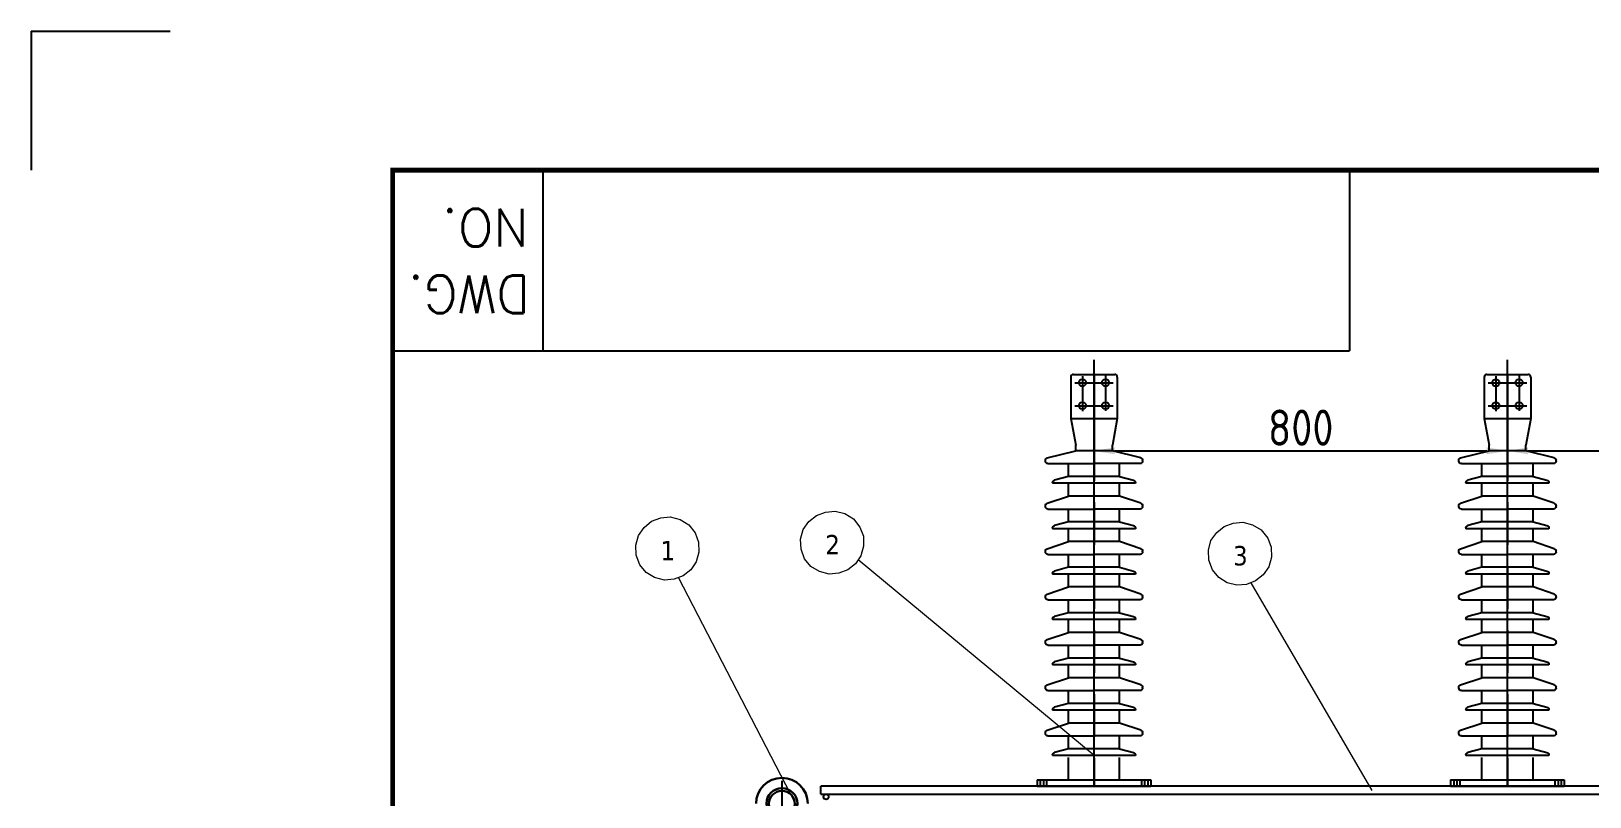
# Model space of a CAD drawing. Header units: millimetres. Extents: x 170753 to 421125, y -418833 to -179812.
# Drawn here: x 170753 to 173769, y -181295 to -179812 of the extents above; entities that cross this region are included whole.
import ezdxf

# ---------------------------------------------------------------- set-up
doc = ezdxf.new("R2010")
doc.units = ezdxf.units.MM
doc.header["$LTSCALE"] = 13
for name, pattern in [('CENTER', [50.8, 31.75, -6.35, 6.35, -6.35]), ('CENTERX2', [101.6, 63.5, -12.7, 12.7, -12.7]), ('HIDDEN', [9.525, 6.35, -3.175])]:
    doc.linetypes.add(name, pattern=pattern)
doc.layers.get('0').update_dxf_attribs({"color": 1, "linetype": 'CENTER'})
for name, color, linetype in [('1', 4, 'Continuous'), ('2', 3, 'Continuous'), ('4', 2, 'HIDDEN')]:
    doc.layers.add(name, color=color, linetype=linetype)
doc.layers.add('paper', color=254, linetype='Continuous', plot=False)
doc.layers.add('标注、文本', color=3, linetype='Continuous', lineweight=25)
doc.layers.add('铁心', color=3, linetype='Continuous', lineweight=0)
doc.styles.add('ROMANS', font='romans.shx', dxfattribs={"bigfont": 'whgtxt.shx'})
doc.styles.get("Standard").update_dxf_attribs({"font": 'gbenor.shx', "bigfont": 'gbcbig.shx'})
doc.styles.add('Tahoma_txtstyle_37.59_0_0', font='tahoma.ttf')
doc.dimstyles.new('1-15', dxfattribs={"dimscale": 20, "dimtxt": 3.5, "dimasz": 2, "dimexe": 1.5, "dimexo": 0.5, "dimgap": 0.5, "dimtad": 1, "dimtoh": 1, "dimdec": 1, "dimdsep": 46, "dimtxsty": 'Standard', "dimcen": 2.5, "dimclrd": 3, "dimclre": 3, "dimclrt": 3, "dimadec": 0, "dimazin": 2, "dimtfac": 1, "dimtdec": 1, "dimtmove": 0, "dimatfit": 2, "dimfxl": 1, "dimarcsym": 0})

# ---------------------------------------------------------------- blocks, each defined once
blk = doc.blocks.new('*D637')
at = {"layer": 'Defpoints', "color": 0, "transparency": 16777216}
for p in [(172809.5, -180476.5), (173609.5, -180476.5), (173609.5, -180624.6)]:
    blk.add_point(p, dxfattribs=at)
at = {"layer": '标注、文本', "color": 3, "lineweight": -2, "transparency": 16777216}
for p, q in [((172809.5, -180486.5), (172809.5, -180654.6)), ((173609.5, -180486.5), (173609.5, -180654.6)), ((172849.5, -180624.6), (173569.5, -180624.6))]:
    blk.add_line(p, q, dxfattribs=at)
at = {"layer": '标注、文本', "color": 3, "transparency": 16777216}
for points in [[(172849.5, -180617.9), (172849.5, -180631.2), (172809.5, -180624.6)], [(173569.5, -180617.9), (173569.5, -180631.2), (173609.5, -180624.6)]]:
    blk.add_solid(points, dxfattribs=at)
at = {"layer": '标注、文本', "color": 3, "transparency": 16777216, "insert": (173209.5, -180579.6), "char_height": 70, "attachment_point": 5}
blk.add_mtext('800', dxfattribs=at)
blk = doc.blocks.new('*D638')
at = {"layer": 'Defpoints', "color": 0, "transparency": 16777216}
for p in [(173609.5, -180476.5), (174409.5, -180476.5), (174409.5, -180624.6)]:
    blk.add_point(p, dxfattribs=at)
at = {"layer": '标注、文本', "color": 3, "lineweight": -2, "transparency": 16777216}
for p, q in [((173609.5, -180486.5), (173609.5, -180654.6)), ((174409.5, -180486.5), (174409.5, -180654.6)), ((173649.5, -180624.6), (174369.5, -180624.6))]:
    blk.add_line(p, q, dxfattribs=at)
at = {"layer": '标注、文本', "color": 3, "transparency": 16777216}
for points in [[(173649.5, -180617.9), (173649.5, -180631.2), (173609.5, -180624.6)], [(174369.5, -180617.9), (174369.5, -180631.2), (174409.5, -180624.6)]]:
    blk.add_solid(points, dxfattribs=at)
at = {"layer": '标注、文本', "color": 3, "transparency": 16777216, "insert": (174009.5, -180579.6), "char_height": 70, "attachment_point": 5}
blk.add_mtext('800', dxfattribs=at)

msp = doc.modelspace()

# ---------------------------------------------------------------- linework, layer by layer
at = {"color": 1}
for p, q in [((172809.49, -181273.54), (172809.49, -180464.27)), ((173609.49, -181273.54), (173609.49, -180464.27))]:
    msp.add_line(p, q, dxfattribs=at)
at = {"layer": '1', "color": 1, "linetype": 'CENTERX2', "lineweight": -3}
for p, q in [((172809.49, -181273.54), (172809.49, -180445.71)), ((173609.49, -181273.54), (173609.49, -180445.71))]:
    msp.add_line(p, q, dxfattribs=at)
at = {"layer": '1', "color": 0}
for p, q in [((172764.49, -180481.54), (172764.49, -180562.04)), ((172769.49, -180476.54), (172849.49, -180476.54)), ((172854.49, -180481.54), (172854.49, -180562.04)), ((173564.49, -180481.54), (173564.49, -180562.04)), ((173569.49, -180476.54), (173649.49, -180476.54)), ((173654.49, -180481.54), (173654.49, -180562.04)), ((172764.49, -180562.04), (172854.49, -180562.04)), ((172764.49, -180562.04), (172774.05, -180613.54)), ((172854.49, -180562.04), (172844.93, -180613.54)), ((173564.49, -180562.04), (173654.49, -180562.04)), ((173564.49, -180562.04), (173574.05, -180613.54)), ((173654.49, -180562.04), (173644.93, -180613.54)), ((172718.83, -180638.27), (172774.05, -180624.55)), ((172774.05, -180624.55), (172774.05, -180613.54)), ((172844.93, -180624.55), (172774.05, -180624.55)), ((172844.93, -180624.55), (172844.93, -180613.54)), ((172900.15, -180638.27), (172844.93, -180624.55)), ((173518.83, -180638.27), (173574.05, -180624.55)), ((173574.05, -180624.55), (173574.05, -180613.54)), ((173644.93, -180624.55), (173574.05, -180624.55)), ((173644.93, -180624.55), (173644.93, -180613.54)), ((173700.15, -180638.27), (173644.93, -180624.55)), ((172715.44, -180644.35), (172715.44, -180642.97)), ((172720.39, -180649.3), (172809.49, -180649.3)), ((172759.99, -180674.3), (172759.99, -180649.3)), ((172898.59, -180649.3), (172809.49, -180649.3)), ((172858.99, -180674.3), (172858.99, -180649.3)), ((172903.54, -180644.35), (172903.54, -180642.97)), ((173515.44, -180644.35), (173515.44, -180642.97)), ((173520.39, -180649.3), (173609.49, -180649.3)), ((173559.99, -180674.3), (173559.99, -180649.3)), ((173698.59, -180649.3), (173609.49, -180649.3)), ((173658.99, -180674.3), (173658.99, -180649.3)), ((173703.54, -180644.35), (173703.54, -180642.97)), ((172729.3, -180686.28), (172729.3, -180687.42)), ((172889.68, -180687.42), (172729.3, -180687.42)), ((172759.99, -180674.3), (172732.98, -180681.49)), ((172858.99, -180674.3), (172759.99, -180674.3)), ((172759.99, -180712.43), (172759.99, -180687.42)), ((172858.99, -180674.3), (172886, -180681.49)), ((172858.99, -180712.43), (172858.99, -180687.42)), ((172889.68, -180686.28), (172889.68, -180687.42)), ((173529.3, -180686.28), (173529.3, -180687.42)), ((173689.68, -180687.42), (173529.3, -180687.42)), ((173559.99, -180674.3), (173532.98, -180681.49)), ((173658.99, -180674.3), (173559.99, -180674.3)), ((173559.99, -180712.43), (173559.99, -180687.42)), ((173658.99, -180674.3), (173686, -180681.49)), ((173658.99, -180712.43), (173658.99, -180687.42)), ((173689.68, -180686.28), (173689.68, -180687.42)), ((172715.44, -180732.23), (172715.44, -180730.84)), ((172718.83, -180726.15), (172759.99, -180712.43)), ((172858.99, -180712.43), (172759.99, -180712.43)), ((172900.15, -180726.15), (172858.99, -180712.43)), ((172903.54, -180732.23), (172903.54, -180730.84)), ((173515.44, -180732.23), (173515.44, -180730.84)), ((173518.83, -180726.15), (173559.99, -180712.43)), ((173658.99, -180712.43), (173559.99, -180712.43)), ((173700.15, -180726.15), (173658.99, -180712.43)), ((173703.54, -180732.23), (173703.54, -180730.84)), ((172720.39, -180737.18), (172809.49, -180737.18)), ((172759.99, -180762.18), (172732.98, -180769.37)), ((172759.99, -180762.18), (172759.99, -180737.18)), ((172858.99, -180762.18), (172759.99, -180762.18)), ((172898.59, -180737.18), (172809.49, -180737.18)), ((172858.99, -180762.18), (172858.99, -180737.18)), ((172858.99, -180762.18), (172886, -180769.37)), ((173520.39, -180737.18), (173609.49, -180737.18)), ((173559.99, -180762.18), (173532.98, -180769.37)), ((173559.99, -180762.18), (173559.99, -180737.18)), ((173658.99, -180762.18), (173559.99, -180762.18)), ((173698.59, -180737.18), (173609.49, -180737.18)), ((173658.99, -180762.18), (173658.99, -180737.18)), ((173658.99, -180762.18), (173686, -180769.37)), ((172729.3, -180774.15), (172729.3, -180775.3)), ((172889.68, -180775.3), (172729.3, -180775.3)), ((172759.99, -180800.3), (172759.99, -180775.3)), ((172858.99, -180800.3), (172858.99, -180775.3)), ((172889.68, -180774.15), (172889.68, -180775.3)), ((173529.3, -180774.15), (173529.3, -180775.3)), ((173689.68, -180775.3), (173529.3, -180775.3)), ((173559.99, -180800.3), (173559.99, -180775.3)), ((173658.99, -180800.3), (173658.99, -180775.3)), ((173689.68, -180774.15), (173689.68, -180775.3)), ((172715.44, -180820.1), (172715.44, -180818.72)), ((172718.83, -180814.02), (172759.99, -180800.3)), ((172858.99, -180800.3), (172759.99, -180800.3)), ((172900.15, -180814.02), (172858.99, -180800.3)), ((172903.54, -180820.1), (172903.54, -180818.72)), ((173515.44, -180820.1), (173515.44, -180818.72)), ((173518.83, -180814.02), (173559.99, -180800.3)), ((173658.99, -180800.3), (173559.99, -180800.3)), ((173700.15, -180814.02), (173658.99, -180800.3)), ((173703.54, -180820.1), (173703.54, -180818.72)), ((172720.39, -180825.05), (172809.49, -180825.05)), ((172759.99, -180850.06), (172732.98, -180857.25)), ((172759.99, -180850.06), (172759.99, -180825.05)), ((172858.99, -180850.06), (172759.99, -180850.06)), ((172898.59, -180825.05), (172809.49, -180825.05)), ((172858.99, -180850.06), (172858.99, -180825.05)), ((172858.99, -180850.06), (172886, -180857.25)), ((173520.39, -180825.05), (173609.49, -180825.05)), ((173559.99, -180850.06), (173532.98, -180857.25)), ((173559.99, -180850.06), (173559.99, -180825.05)), ((173658.99, -180850.06), (173559.99, -180850.06)), ((173698.59, -180825.05), (173609.49, -180825.05)), ((173658.99, -180850.06), (173658.99, -180825.05)), ((173658.99, -180850.06), (173686, -180857.25)), ((172729.3, -180862.03), (172729.3, -180863.17)), ((172889.68, -180863.17), (172729.3, -180863.17)), ((172759.99, -180888.18), (172759.99, -180863.17)), ((172759.99, -180888.18), (172759.99, -180863.17)), ((172858.99, -180888.18), (172858.99, -180863.17)), ((172858.99, -180888.18), (172858.99, -180863.17)), ((172889.68, -180862.03), (172889.68, -180863.17)), ((173529.3, -180862.03), (173529.3, -180863.17)), ((173689.68, -180863.17), (173529.3, -180863.17)), ((173559.99, -180888.18), (173559.99, -180863.17)), ((173559.99, -180888.18), (173559.99, -180863.17)), ((173658.99, -180888.18), (173658.99, -180863.17)), ((173658.99, -180888.18), (173658.99, -180863.17)), ((173689.68, -180862.03), (173689.68, -180863.17)), ((172715.44, -180907.98), (172715.44, -180906.59)), ((172718.83, -180901.9), (172759.99, -180888.18)), ((172720.39, -180912.93), (172809.49, -180912.93)), ((172858.99, -180888.18), (172759.99, -180888.18)), ((172759.99, -180937.93), (172759.99, -180912.93)), ((172898.59, -180912.93), (172809.49, -180912.93)), ((172900.15, -180901.9), (172858.99, -180888.18)), ((172858.99, -180937.93), (172858.99, -180912.93)), ((172903.54, -180907.98), (172903.54, -180906.6)), ((173515.44, -180907.98), (173515.44, -180906.59)), ((173518.83, -180901.9), (173559.99, -180888.18)), ((173520.39, -180912.93), (173609.49, -180912.93)), ((173658.99, -180888.18), (173559.99, -180888.18)), ((173559.99, -180937.93), (173559.99, -180912.93)), ((173698.59, -180912.93), (173609.49, -180912.93)), ((173700.15, -180901.9), (173658.99, -180888.18)), ((173658.99, -180937.93), (173658.99, -180912.93)), ((173703.54, -180907.98), (173703.54, -180906.6)), ((172759.99, -180937.93), (172732.98, -180945.12)), ((172858.99, -180937.93), (172759.99, -180937.93)), ((172858.99, -180937.93), (172886, -180945.12)), ((173559.99, -180937.93), (173532.98, -180945.12)), ((173658.99, -180937.93), (173559.99, -180937.93)), ((173658.99, -180937.93), (173686, -180945.12)), ((172729.3, -180949.9), (172729.3, -180951.05)), ((172889.68, -180951.05), (172729.3, -180951.05)), ((172759.99, -180976.05), (172759.99, -180951.05)), ((172858.99, -180976.05), (172858.99, -180951.05)), ((172889.68, -180949.9), (172889.68, -180951.05)), ((173529.3, -180949.9), (173529.3, -180951.05)), ((173689.68, -180951.05), (173529.3, -180951.05)), ((173559.99, -180976.05), (173559.99, -180951.05)), ((173658.99, -180976.05), (173658.99, -180951.05)), ((173689.68, -180949.9), (173689.68, -180951.05)), ((172715.44, -180995.86), (172715.44, -180994.47)), ((172718.83, -180989.77), (172759.99, -180976.05)), ((172720.39, -181000.8), (172809.49, -181000.8)), ((172858.99, -180976.05), (172759.99, -180976.05)), ((172759.99, -181025.81), (172759.99, -181000.8)), ((172898.59, -181000.8), (172809.49, -181000.8)), ((172900.15, -180989.78), (172858.99, -180976.05)), ((172858.99, -181025.81), (172858.99, -181000.8)), ((172903.54, -180995.85), (172903.54, -180994.47)), ((173515.44, -180995.86), (173515.44, -180994.47)), ((173518.83, -180989.77), (173559.99, -180976.05)), ((173520.39, -181000.8), (173609.49, -181000.8)), ((173658.99, -180976.05), (173559.99, -180976.05)), ((173559.99, -181025.81), (173559.99, -181000.8)), ((173698.59, -181000.8), (173609.49, -181000.8)), ((173700.15, -180989.78), (173658.99, -180976.05)), ((173658.99, -181025.81), (173658.99, -181000.8)), ((173703.54, -180995.85), (173703.54, -180994.47)), ((172759.99, -181025.81), (172732.98, -181033)), ((172858.99, -181025.81), (172759.99, -181025.81)), ((172858.99, -181025.81), (172886, -181033)), ((173559.99, -181025.81), (173532.98, -181033)), ((173658.99, -181025.81), (173559.99, -181025.81)), ((173658.99, -181025.81), (173686, -181033)), ((172729.3, -181037.78), (172729.3, -181038.93)), ((172889.68, -181038.93), (172729.3, -181038.93)), ((172759.99, -181063.93), (172759.99, -181038.93)), ((172858.99, -181063.93), (172858.99, -181038.93)), ((172889.68, -181037.78), (172889.68, -181038.93)), ((173529.3, -181037.78), (173529.3, -181038.93)), ((173689.68, -181038.93), (173529.3, -181038.93)), ((173559.99, -181063.93), (173559.99, -181038.93)), ((173658.99, -181063.93), (173658.99, -181038.93)), ((173689.68, -181037.78), (173689.68, -181038.93)), ((172715.44, -181083.73), (172715.44, -181082.35)), ((172718.83, -181077.65), (172759.99, -181063.93)), ((172720.39, -181088.68), (172809.49, -181088.68)), ((172858.99, -181063.93), (172759.99, -181063.93)), ((172759.99, -181113.68), (172759.99, -181088.68)), ((172898.59, -181088.68), (172809.49, -181088.68)), ((172900.15, -181077.65), (172858.99, -181063.93)), ((172858.99, -181113.68), (172858.99, -181088.68)), ((172903.54, -181083.73), (172903.54, -181082.35)), ((173515.44, -181083.73), (173515.44, -181082.35)), ((173518.83, -181077.65), (173559.99, -181063.93)), ((173520.39, -181088.68), (173609.49, -181088.68)), ((173658.99, -181063.93), (173559.99, -181063.93)), ((173559.99, -181113.68), (173559.99, -181088.68)), ((173698.59, -181088.68), (173609.49, -181088.68)), ((173700.15, -181077.65), (173658.99, -181063.93)), ((173658.99, -181113.68), (173658.99, -181088.68)), ((173703.54, -181083.73), (173703.54, -181082.35)), ((172759.99, -181113.68), (172732.98, -181120.87)), ((172858.99, -181113.68), (172759.99, -181113.68)), ((172858.99, -181113.68), (172886, -181120.87)), ((173559.99, -181113.68), (173532.98, -181120.87)), ((173658.99, -181113.68), (173559.99, -181113.68)), ((173658.99, -181113.68), (173686, -181120.87)), ((172718.83, -181165.53), (172759.99, -181151.81)), ((172729.3, -181125.66), (172729.3, -181126.8)), ((172889.68, -181126.8), (172729.3, -181126.8)), ((172759.99, -181151.81), (172759.99, -181126.8)), ((172858.99, -181151.81), (172759.99, -181151.81)), ((172858.99, -181151.81), (172858.99, -181126.8)), ((172900.15, -181165.53), (172858.99, -181151.81)), ((172889.68, -181125.66), (172889.68, -181126.8)), ((173518.83, -181165.53), (173559.99, -181151.81)), ((173529.3, -181125.66), (173529.3, -181126.8)), ((173689.68, -181126.8), (173529.3, -181126.8)), ((173559.99, -181151.81), (173559.99, -181126.8)), ((173658.99, -181151.81), (173559.99, -181151.81)), ((173658.99, -181151.81), (173658.99, -181126.8)), ((173700.15, -181165.53), (173658.99, -181151.81)), ((173689.68, -181125.66), (173689.68, -181126.8)), ((172715.44, -181171.61), (172715.44, -181170.22)), ((172720.39, -181176.56), (172809.49, -181176.56)), ((172759.99, -181201.56), (172759.99, -181176.56)), ((172898.59, -181176.56), (172809.49, -181176.56)), ((172858.99, -181201.56), (172858.99, -181176.56)), ((172903.54, -181171.61), (172903.54, -181170.22)), ((173515.44, -181171.61), (173515.44, -181170.22)), ((173520.39, -181176.56), (173609.49, -181176.56)), ((173559.99, -181201.56), (173559.99, -181176.56)), ((173698.59, -181176.56), (173609.49, -181176.56)), ((173658.99, -181201.56), (173658.99, -181176.56)), ((173703.54, -181171.61), (173703.54, -181170.22)), ((172729.3, -181213.53), (172729.3, -181214.68)), ((172759.99, -181201.56), (172732.98, -181208.75)), ((172858.99, -181201.56), (172759.99, -181201.56)), ((172858.99, -181201.56), (172886, -181208.75)), ((172889.68, -181213.53), (172889.68, -181214.68)), ((173529.3, -181213.53), (173529.3, -181214.68)), ((173559.99, -181201.56), (173532.98, -181208.75)), ((173658.99, -181201.56), (173559.99, -181201.56)), ((173658.99, -181201.56), (173686, -181208.75)), ((173689.68, -181213.53), (173689.68, -181214.68)), ((172889.68, -181214.68), (172729.3, -181214.68)), ((172759.99, -181261.54), (172759.99, -181218.64)), ((172858.99, -181261.54), (172858.99, -181218.64)), ((173689.68, -181214.68), (173529.3, -181214.68)), ((173559.99, -181261.54), (173559.99, -181218.64)), ((173658.99, -181261.54), (173658.99, -181218.64)), ((172699.49, -181261.54), (172919.49, -181261.54)), ((172699.49, -181261.54), (172699.49, -181273.54)), ((172699.49, -181273.54), (172919.49, -181273.54)), ((172714.49, -181261.54), (172904.49, -181261.54)), ((172919.49, -181261.54), (172919.49, -181273.54)), ((173499.49, -181261.54), (173719.49, -181261.54)), ((173499.49, -181261.54), (173499.49, -181273.54)), ((173499.49, -181273.54), (173719.49, -181273.54)), ((173514.49, -181261.54), (173704.49, -181261.54)), ((173719.49, -181261.54), (173719.49, -181273.54))]:
    msp.add_line(p, q, dxfattribs=at)
at = {"layer": '1', "color": 1, "linetype": 'CENTERX2', "lineweight": -3, "ltscale": 0.1}
msp.add_line((172205.49, -181263.7), (172205.49, -181351.64), dxfattribs=at)
at = {"layer": '1'}
for p, q in [((174937.99, -181273.54), (172280.99, -181273.54)), ((172280.99, -181289.54), (172280.99, -181273.54)), ((172280.99, -181289.54), (174937.99, -181289.54))]:
    msp.add_line(p, q, dxfattribs=at)
at = {"layer": '1', "const_width": 9.42}
msp.add_lwpolyline([(171452.39, -187508.07), (181785.83, -187508.07), (181785.83, -180080.91), (171452.39, -180080.91), (171452.39, -187508.07)], dxfattribs=at)
at = {"layer": '1', "color": 0}
for centre in [(172786.99, -180492.54), (172831.99, -180492.54), (173586.99, -180492.54), (173631.99, -180492.54), (172786.99, -180537.04), (172831.99, -180537.04), (173586.99, -180537.04), (173631.99, -180537.04)]:
    msp.add_circle(centre, 7, dxfattribs=at)
at = {"layer": '1'}
msp.add_circle((172290.99, -181294.54), 5, dxfattribs=at)
at = {"layer": '1', "color": 0}
for centre, start, end in [((172769.49, -180481.54), 90, 180), ((172849.49, -180481.54), 0, 90), ((173569.49, -180481.54), 90, 180), ((173649.49, -180481.54), 0, 90)]:
    msp.add_arc(centre, 5, start, end, dxfattribs=at)
at = {"layer": '1', "color": 0, "extrusion": (0, 0, -1)}
for centre, major_axis, start_param, end_param in [((172720.39, -180642.97), (3.5, 3.5), 3.9269907, 5.1760363), ((172898.59, -180642.97), (-3.5, 3.5), 1.1071486, 2.3561944), ((173520.39, -180642.97), (3.5, 3.5), 3.9269907, 5.1760363), ((173698.59, -180642.97), (-3.5, 3.5), 1.1071486, 2.3561944), ((172720.39, -180644.35), (3.5, 3.5), 2.3561942, 3.9269907), ((172898.59, -180644.35), (3.5, 3.5), 0.7853981, 2.3561944), ((173520.39, -180644.35), (3.5, 3.5), 2.3561942, 3.9269907), ((173698.59, -180644.35), (3.5, 3.5), 0.7853981, 2.3561944), ((172734.25, -180686.28), (-3.5, 3.5), 5.497787, 6.808483), ((172884.73, -180686.28), (3.5, 3.5), -0.5252979, 0.7853981), ((173534.25, -180686.28), (-3.5, 3.5), 5.497787, 6.808483), ((173684.73, -180686.28), (3.5, 3.5), -0.5252979, 0.7853981), ((172720.39, -180730.84), (3.5, 3.5), 3.9269907, 5.1760363), ((172898.59, -180730.84), (-3.5, 3.5), 1.1071486, 2.3561944), ((173520.39, -180730.84), (3.5, 3.5), 3.9269907, 5.1760363), ((173698.59, -180730.84), (-3.5, 3.5), 1.1071486, 2.3561944), ((172720.39, -180732.23), (3.5, 3.5), 2.3561942, 3.9269907), ((172898.59, -180732.23), (3.5, 3.5), 0.7853981, 2.3561944), ((173520.39, -180732.23), (3.5, 3.5), 2.3561942, 3.9269907), ((173698.59, -180732.23), (3.5, 3.5), 0.7853981, 2.3561944), ((172734.25, -180774.15), (-3.5, 3.5), 5.497787, 6.808483), ((172884.73, -180774.15), (3.5, 3.5), -0.5252979, 0.7853981), ((173534.25, -180774.15), (-3.5, 3.5), 5.497787, 6.808483), ((173684.73, -180774.15), (3.5, 3.5), -0.5252979, 0.7853981), ((172720.39, -180818.72), (3.5, 3.5), 3.9269907, 5.1760363), ((172720.39, -180820.1), (3.5, 3.5), 2.3561942, 3.9269907), ((172898.59, -180820.1), (3.5, 3.5), 0.7853981, 2.3561944), ((172898.59, -180818.72), (-3.5, 3.5), 1.1071486, 2.3561944), ((173520.39, -180818.72), (3.5, 3.5), 3.9269907, 5.1760363), ((173520.39, -180820.1), (3.5, 3.5), 2.3561942, 3.9269907), ((173698.59, -180820.1), (3.5, 3.5), 0.7853981, 2.3561944), ((173698.59, -180818.72), (-3.5, 3.5), 1.1071486, 2.3561944), ((172734.25, -180862.03), (-3.5, 3.5), 5.497787, 6.808483), ((172884.73, -180862.03), (3.5, 3.5), -0.5252979, 0.7853981), ((173534.25, -180862.03), (-3.5, 3.5), 5.497787, 6.808483), ((173684.73, -180862.03), (3.5, 3.5), -0.5252979, 0.7853981), ((172720.39, -180906.59), (3.5, 3.5), 3.9269907, 5.1760363), ((172720.39, -180907.98), (3.5, 3.5), 2.3561942, 3.9269907), ((172898.59, -180907.98), (3.5, 3.5), 0.7853981, 2.3561944), ((172898.59, -180906.6), (-3.5, 3.5), 1.1071486, 2.3561944), ((173520.39, -180906.59), (3.5, 3.5), 3.9269907, 5.1760363), ((173520.39, -180907.98), (3.5, 3.5), 2.3561942, 3.9269907), ((173698.59, -180907.98), (3.5, 3.5), 0.7853981, 2.3561944), ((173698.59, -180906.6), (-3.5, 3.5), 1.1071486, 2.3561944), ((172734.25, -180949.9), (-3.5, 3.5), 5.497787, 6.808483), ((172884.73, -180949.9), (3.5, 3.5), -0.5252979, 0.7853981), ((173534.25, -180949.9), (-3.5, 3.5), 5.497787, 6.808483), ((173684.73, -180949.9), (3.5, 3.5), -0.5252979, 0.7853981), ((172720.39, -180994.47), (3.5, 3.5), 3.9269907, 5.1760363), ((172720.39, -180995.86), (3.5, 3.5), 2.3561942, 3.9269907), ((172898.59, -180995.85), (3.5, 3.5), 0.7853981, 2.3561944), ((172898.59, -180994.47), (-3.5, 3.5), 1.1071486, 2.3561944), ((173520.39, -180994.47), (3.5, 3.5), 3.9269907, 5.1760363), ((173520.39, -180995.86), (3.5, 3.5), 2.3561942, 3.9269907), ((173698.59, -180995.85), (3.5, 3.5), 0.7853981, 2.3561944), ((173698.59, -180994.47), (-3.5, 3.5), 1.1071486, 2.3561944), ((172734.25, -181037.78), (-3.5, 3.5), 5.497787, 6.808483), ((172884.73, -181037.78), (3.5, 3.5), -0.5252979, 0.7853981), ((173534.25, -181037.78), (-3.5, 3.5), 5.497787, 6.808483), ((173684.73, -181037.78), (3.5, 3.5), -0.5252979, 0.7853981), ((172720.39, -181082.35), (3.5, 3.5), 3.9269907, 5.1760363), ((172720.39, -181083.73), (3.5, 3.5), 2.3561942, 3.9269907), ((172898.59, -181083.73), (3.5, 3.5), 0.7853981, 2.3561944), ((172898.59, -181082.35), (-3.5, 3.5), 1.1071486, 2.3561944), ((173520.39, -181082.35), (3.5, 3.5), 3.9269907, 5.1760363), ((173520.39, -181083.73), (3.5, 3.5), 2.3561942, 3.9269907), ((173698.59, -181083.73), (3.5, 3.5), 0.7853981, 2.3561944), ((173698.59, -181082.35), (-3.5, 3.5), 1.1071486, 2.3561944), ((172734.25, -181125.66), (-3.5, 3.5), 5.497787, 6.808483), ((172884.73, -181125.66), (3.5, 3.5), -0.5252979, 0.7853981), ((173534.25, -181125.66), (-3.5, 3.5), 5.497787, 6.808483), ((173684.73, -181125.66), (3.5, 3.5), -0.5252979, 0.7853981), ((172720.39, -181170.22), (3.5, 3.5), 3.9269907, 5.1760363), ((172720.39, -181171.61), (3.5, 3.5), 2.3561942, 3.9269907), ((172898.59, -181171.61), (3.5, 3.5), 0.7853981, 2.3561944), ((172898.59, -181170.22), (-3.5, 3.5), 1.1071486, 2.3561944), ((173520.39, -181170.22), (3.5, 3.5), 3.9269907, 5.1760363), ((173520.39, -181171.61), (3.5, 3.5), 2.3561942, 3.9269907), ((173698.59, -181171.61), (3.5, 3.5), 0.7853981, 2.3561944), ((173698.59, -181170.22), (-3.5, 3.5), 1.1071486, 2.3561944), ((172734.25, -181213.53), (-3.5, 3.5), 5.497787, 6.808483), ((172884.73, -181213.53), (3.5, 3.5), -0.5252979, 0.7853981), ((173534.25, -181213.53), (-3.5, 3.5), 5.497787, 6.808483), ((173684.73, -181213.53), (3.5, 3.5), -0.5252979, 0.7853981)]:
    msp.add_ellipse(centre, major_axis=major_axis, ratio=1, start_param=start_param, end_param=end_param, dxfattribs=at)
at = {"layer": '2'}
for p, q in [((171743.01, -180080.91), (171743.01, -180430.74)), ((173304.1, -180080.91), (173304.1, -180430.74)), ((171452.39, -180430.74), (173304.1, -180430.74))]:
    msp.add_line(p, q, dxfattribs=at)
at = {"layer": '4', "color": 1}
for p, q in [((172786.99, -180480), (172786.99, -180547.5)), ((172809.49, -180476.54), (172809.49, -181273.54)), ((172831.99, -180479.48), (172831.99, -180546.98)), ((173586.99, -180480), (173586.99, -180547.5)), ((173609.49, -180476.54), (173609.49, -181273.54)), ((173631.99, -180479.48), (173631.99, -180546.98)), ((172772.24, -180492.54), (172846.74, -180492.54)), ((173572.24, -180492.54), (173646.74, -180492.54)), ((172772.24, -180537.04), (172846.74, -180537.04)), ((173572.24, -180537.04), (173646.74, -180537.04)), ((172705.49, -181261.54), (172705.49, -181273.54)), ((172711.49, -181261.54), (172711.49, -181273.54)), ((172717.49, -181261.54), (172717.49, -181273.54)), ((172901.49, -181261.54), (172901.49, -181273.54)), ((172907.49, -181261.54), (172907.49, -181273.54)), ((172913.49, -181261.54), (172913.49, -181273.54)), ((173505.49, -181261.54), (173505.49, -181273.54)), ((173511.49, -181261.54), (173511.49, -181273.54)), ((173517.49, -181261.54), (173517.49, -181273.54)), ((173701.49, -181261.54), (173701.49, -181273.54)), ((173707.49, -181261.54), (173707.49, -181273.54)), ((173713.49, -181261.54), (173713.49, -181273.54))]:
    msp.add_line(p, q, dxfattribs=at)
at = {"layer": 'paper'}
for q in [(170752.73, -180080.91), (171021.83, -179811.81)]:
    msp.add_line((170752.73, -179811.81), q, dxfattribs=at)
at = {"layer": '标注、文本', "color": 4, "lineweight": 30}
for centre, radius in [((172205.49, -181307.67), 30), ((172205.49, -181307.92), 25)]:
    msp.add_circle(centre, radius, dxfattribs=at)
for start, end in [(90, 180), (0, 90)]:
    msp.add_arc((172205.49, -181307.68), 50, start, end, dxfattribs=at)
at = {"layer": '铁心'}
for points in [[(171930.72, -180845.35), (171923.65, -180826.47), (171922.89, -180807.09), (171927.97, -180788.16), (171939.07, -180773.06), (171953.32, -180761), (171971.15, -180754.54), (171989.52, -180752.62), (172008.45, -180757.69), (172025.12, -180767.89), (172037.67, -180783.6), (172044.39, -180801.28), (172044.74, -180820.56), (172039.67, -180839.48), (172028.98, -180854.7), (172014.31, -180866.64), (171996.9, -180873.22), (171978.11, -180875.02), (171959.19, -180869.95), (171942.93, -180859.86)], [(172249.53, -180833.76), (172242.46, -180814.89), (172241.7, -180795.5), (172246.77, -180776.58), (172257.87, -180761.47), (172272.13, -180749.42), (172289.96, -180742.95), (172308.33, -180741.04), (172327.25, -180746.11), (172343.92, -180756.31), (172356.47, -180772.02), (172363.2, -180789.7), (172363.55, -180808.97), (172358.48, -180827.9), (172347.79, -180843.11), (172333.12, -180855.06), (172315.7, -180861.64), (172296.92, -180863.44), (172277.99, -180858.37), (172261.74, -180848.28)], [(173038.61, -180855.22), (173031.54, -180836.35), (173030.78, -180816.97), (173035.85, -180798.04), (173046.95, -180782.94), (173061.21, -180770.88), (173079.04, -180764.41), (173097.41, -180762.5), (173116.33, -180767.57), (173133, -180777.77), (173145.55, -180793.48), (173152.28, -180811.16), (173152.63, -180830.43), (173147.55, -180849.36), (173136.86, -180864.57), (173122.2, -180876.52), (173104.78, -180883.1), (173086, -180884.9), (173067.07, -180879.83), (173050.81, -180869.74)]]:
    msp.add_lwpolyline(points, close=True, dxfattribs=at)
for points in [[(172809.49, -181214.68), (172353.13, -180835.5), (172353.13, -180835.5)], [(172260.37, -181362.51), (172005.6, -180869.93), (172005.6, -180869.93)], [(173347.91, -181282.11), (173113.49, -180879.81), (173113.49, -180879.81)]]:
    msp.add_lwpolyline(points, dxfattribs=at)

# ---------------------------------------------------------------- texts
at = {"layer": '2', "style": 'ROMANS'}
for s, p in [('NO.', (171715.55, -180156.14)), ('DWG.', (171718.14, -180285.03))]:
    msp.add_text(s, height=72.657, rotation=180, dxfattribs=at).set_placement(p)
at = {"layer": '铁心', "style": 'Tahoma_txtstyle_37.59_0_0'}
for s, p in [('2', (172289.53, -180824.96)), ('1', (171970.72, -180836.54)), ('3', (173078.61, -180846.42))]:
    msp.add_text(s, height=37.59, dxfattribs=at).set_placement(p)

# ---------------------------------------------------------------- dimensions: what is measured, and where the dimension line sits
at = {"layer": '标注、文本'}
for base, p1, p2, picture, middle in [((173609.49, -180624.55), (172809.49, -180476.54), (173609.49, -180476.54), '*D637', (173209.49, -180579.55)), ((174409.49, -180624.55), (173609.49, -180476.54), (174409.49, -180476.54), '*D638', (174009.49, -180579.55))]:
    dim = msp.add_linear_dim(base=base, p1=p1, p2=p2, dimstyle='1-15', dxfattribs=at)
    dim.commit()
    dim.dimension.update_dxf_attribs({"geometry": picture, "text_midpoint": middle})

doc.saveas('drawing.dxf')
